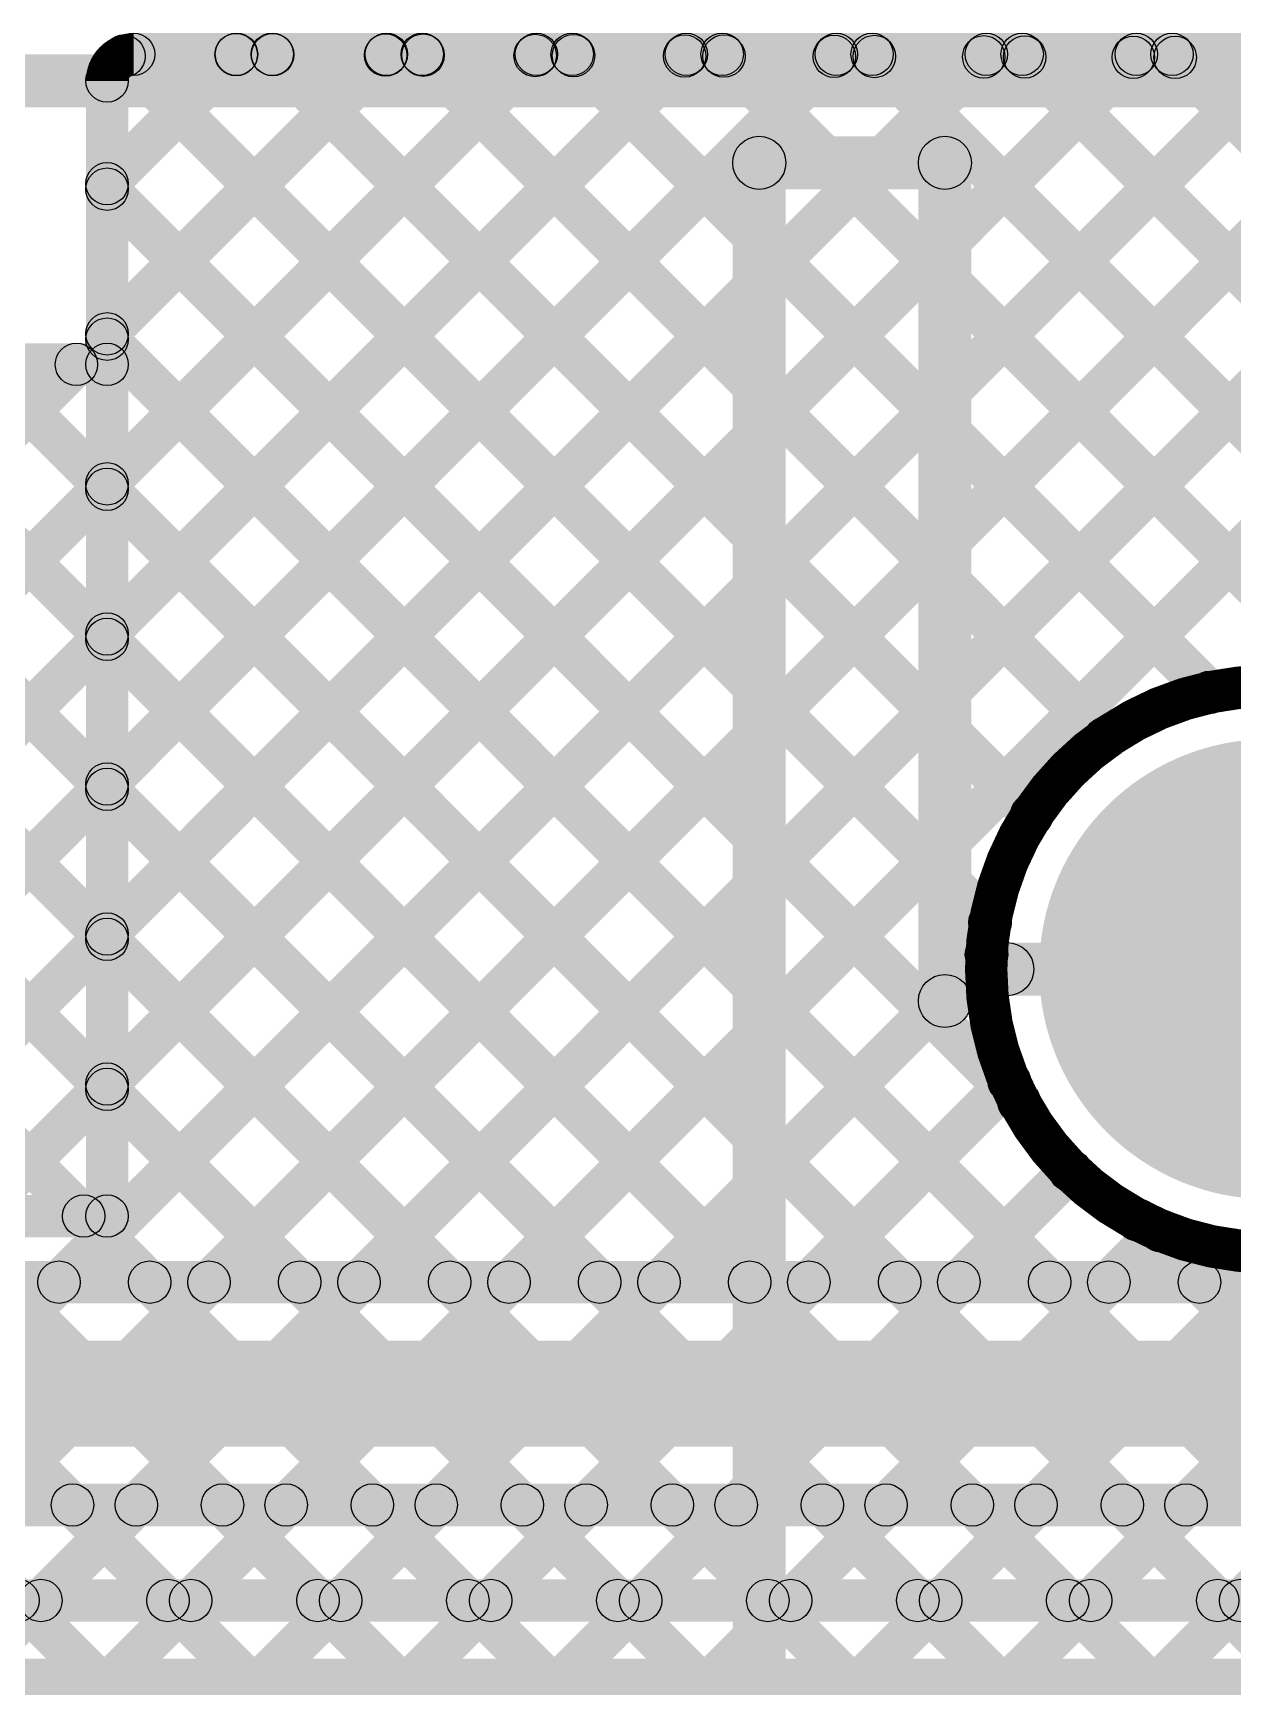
# Model space of a CAD drawing. Header units: millimetres. Extents: x 2.38 to 5.72, y -0.36 to 1.72.
# Drawn here: x 4.6115 to 4.8378, y 0.2097 to 0.5215 of the extents above; entities that cross this region are included whole.
import ezdxf

# ---------------------------------------------------------------- set-up
doc = ezdxf.new("R2010")
doc.units = ezdxf.units.MM
doc.header["$MEASUREMENT"] = 0
for name, color, linetype in [('BottomLayer', 5, 'Continuous'), ('BottomOverlay', 54, 'Continuous'), ('BottomSolder', 6, 'Continuous'), ('Mechanical1', 6, 'Continuous'), ('MultiLayer', 9, 'Continuous'), ('PadHoleLayer', 156, 'Continuous'), ('TopLayer', 1, 'Continuous'), ('TopSolder', 216, 'Continuous')]:
    doc.layers.add(name, color=color, linetype=linetype)

# ---------------------------------------------------------------- blocks, each defined once
blk = doc.blocks.new('S3B_XH_A_1_LF__SN__B_24')
at = {"layer": 'BottomLayer'}
h = blk.add_hatch(color=5, dxfattribs=at)
edge = h.paths.add_edge_path()
edge.add_arc((0.19685, 0), 0.03937, 0, 360)
at = {"layer": 'BottomOverlay'}
for points in [[(0.288, 0.302), (0.298, 0.302), (0.298, -0.152), (0.288, -0.152)], [(0.253, 0.006), (0.263, 0.006), (0.263, -0.152), (0.253, -0.152)], [(0.293, -0.147), (0.293, -0.157), (0.258, -0.157), (0.258, -0.147)]]:
    blk.add_hatch(color=54, dxfattribs=at).paths.add_polyline_path(points)
h = blk.add_hatch(color=54, dxfattribs=at)
edge = h.paths.add_edge_path()
edge.add_arc((0.258, 0.006), 0.005, 0, 360)
h = blk.add_hatch(color=54, dxfattribs=at)
edge = h.paths.add_edge_path()
edge.add_arc((0.258, -0.152), 0.005, 0, 360)
h = blk.add_hatch(color=54, dxfattribs=at)
edge = h.paths.add_edge_path()
edge.add_arc((0.258, -0.152), 0.005, 0, 360)
h = blk.add_hatch(color=54, dxfattribs=at)
edge = h.paths.add_edge_path()
edge.add_arc((0.293, -0.152), 0.005, 0, 360)
h = blk.add_hatch(color=54, dxfattribs=at)
edge = h.paths.add_edge_path()
edge.add_arc((0.293, -0.152), 0.005, 0, 360)
at = {"layer": 'BottomSolder'}
h = blk.add_hatch(color=6, dxfattribs=at)
edge = h.paths.add_edge_path()
edge.add_arc((0.19685, 0), 0.04337, 0, 360)
at = {"layer": 'MultiLayer'}
h = blk.add_hatch(color=9, dxfattribs=at)
edge = h.paths.add_edge_path()
edge.add_arc((0.19685, 0), 0.03937, 0, 360)
at = {"layer": 'PadHoleLayer'}
h = blk.add_hatch(color=156, dxfattribs=at)
edge = h.paths.add_edge_path()
edge.add_arc((0.19685, 0), 0.01772, 0, 360)
at = {"layer": 'TopLayer'}
h = blk.add_hatch(color=1, dxfattribs=at)
edge = h.paths.add_edge_path()
edge.add_arc((0.19685, 0), 0.03937, 0, 360)
at = {"layer": 'TopSolder'}
h = blk.add_hatch(color=216, dxfattribs=at)
edge = h.paths.add_edge_path()
edge.add_arc((0.19685, 0), 0.04337, 0, 360)
at = {"layer": 'BottomOverlay'}
for centre in [(0.258, 0.006), (0.258, -0.152), (0.258, -0.152), (0.293, -0.152), (0.293, -0.152)]:
    blk.add_circle(centre, 0.005, dxfattribs=at)

msp = doc.modelspace()

# ---------------------------------------------------------------- hatches: boundary and pattern name
at = {"layer": 'BottomLayer'}
h = msp.add_hatch(color=5, dxfattribs=at)
edge = h.paths.add_edge_path()
edge.add_arc((4.62863, 0.51712), 0.004, 0, 360)
h = msp.add_hatch(color=5, dxfattribs=at)
edge = h.paths.add_edge_path()
edge.add_arc((4.63044, 0.51746), 0.004, 0, 360)
h = msp.add_hatch(color=5, dxfattribs=at)
edge = h.paths.add_edge_path()
edge.add_arc((4.63044, 0.51746), 0.004, 0, 360)
for points in [[(4.63043, 0.51346), (4.63045, 0.52146), (5.12001, 0.51999), (5.11999, 0.51199)], [(4.57489, 0.23888), (4.56924, 0.24453), (4.84434, 0.51963), (4.84999, 0.51398)], [(4.57783, 0.21353), (4.57217, 0.21918), (4.87254, 0.51955), (4.87819, 0.51389)], [(4.58164, 0.18905), (4.57598, 0.19471), (4.90074, 0.51946), (4.90639, 0.51381)], [(4.58413, 0.16326), (4.57848, 0.16892), (4.92894, 0.51938), (4.93459, 0.51372)], [(4.62825, 0.49023), (4.6226, 0.49588), (4.64694, 0.52023), (4.6526, 0.51457)], [(4.62825, 0.46194), (4.6226, 0.4676), (4.67514, 0.52014), (4.6808, 0.51448)], [(4.62825, 0.43366), (4.6226, 0.43932), (4.70334, 0.52006), (4.709, 0.5144)], [(4.62825, 0.40537), (4.6226, 0.41103), (4.73154, 0.51997), (4.7372, 0.51432)], [(4.62825, 0.37709), (4.6226, 0.38275), (4.75974, 0.51989), (4.7654, 0.51423)], [(4.62825, 0.34881), (4.6226, 0.35446), (4.78794, 0.5198), (4.79359, 0.51415)], [(4.62825, 0.32052), (4.6226, 0.32618), (4.81614, 0.51972), (4.82179, 0.51406)], [(4.6258, 0.51429), (4.63146, 0.51995), (4.79477, 0.35664), (4.78911, 0.35098)], [(4.65382, 0.51455), (4.65948, 0.52021), (4.8027, 0.37699), (4.79704, 0.37133)], [(4.68219, 0.51446), (4.68785, 0.52012), (4.81658, 0.3914), (4.81092, 0.38574)], [(4.71056, 0.51438), (4.71622, 0.52004), (4.83624, 0.40002), (4.83058, 0.39436)], [(4.73893, 0.51429), (4.74459, 0.51995), (4.86712, 0.39742), (4.86146, 0.39177)], [(4.7673, 0.51421), (4.77296, 0.51987), (4.9098, 0.38303), (4.90414, 0.37737)], [(4.79567, 0.51412), (4.80133, 0.51978), (4.92669, 0.39442), (4.92103, 0.38876)], [(4.82404, 0.51404), (4.8297, 0.51969), (4.95152, 0.39788), (4.94586, 0.39222)], [(4.62943, 0.29846), (4.62143, 0.29846), (4.62143, 0.51244), (4.62943, 0.51244)], [(4.6226, 0.48921), (4.62825, 0.49486), (4.80021, 0.32291), (4.79455, 0.31726)], [(4.6226, 0.46092), (4.62825, 0.46658), (4.92983, 0.16501), (4.92417, 0.15935)], [(4.6226, 0.43264), (4.62825, 0.4383), (4.92983, 0.13672), (4.92417, 0.13107)], [(4.6226, 0.40436), (4.62825, 0.41001), (4.91582, 0.12245), (4.91016, 0.11679)], [(4.6226, 0.37607), (4.62825, 0.38173), (4.90015, 0.10983), (4.8945, 0.10417)], [(4.6226, 0.34779), (4.62825, 0.35344), (4.87187, 0.10983), (4.86621, 0.10417)], [(4.58023, 0.13107), (4.57457, 0.13673), (4.78845, 0.35061), (4.79411, 0.34495)], [(4.7952, 0.34), (4.7952, 0.35), (4.84457, 0.35), (4.84457, 0.34)], [(4.59103, 0.11359), (4.58538, 0.11925), (4.79276, 0.32664), (4.79842, 0.32098)], [(4.6226, 0.3195), (4.62825, 0.32516), (4.84359, 0.10983), (4.83793, 0.10417)], [(4.69475, 0.10417), (4.68909, 0.10983), (4.89862, 0.31936), (4.90428, 0.3137)], [(4.60989, 0.10417), (4.60424, 0.10983), (4.80425, 0.30985), (4.80991, 0.30419)], [(4.25857, 0.29446), (4.25857, 0.30246), (4.62543, 0.30246), (4.62543, 0.29446)], [(4.72303, 0.10417), (4.71737, 0.10983), (4.91298, 0.30543), (4.91863, 0.29977)], [(4.53334, 0.29563), (4.53899, 0.30128), (4.73045, 0.10983), (4.72479, 0.10417)], [(4.56162, 0.29563), (4.56728, 0.30128), (4.75873, 0.10983), (4.75308, 0.10417)], [(4.5899, 0.29563), (4.59556, 0.30128), (4.78702, 0.10983), (4.78136, 0.10417)], [(4.61819, 0.29563), (4.62385, 0.30128), (4.8153, 0.10983), (4.80965, 0.10417)], [(4.81683, 0.29497), (4.82249, 0.30063), (4.92983, 0.19329), (4.92417, 0.18763)], [(4.63818, 0.10417), (4.63252, 0.10983), (4.82125, 0.29855), (4.8269, 0.2929)], [(4.66646, 0.10417), (4.66081, 0.10983), (4.84557, 0.2946), (4.85123, 0.28894)]]:
    msp.add_hatch(color=5, dxfattribs=at).paths.add_polyline_path(points)
h = msp.add_hatch(color=5, dxfattribs=at)
edge = h.paths.add_edge_path()
edge.add_arc((4.64977, 0.5174), 0.004, 0, 360)
h = msp.add_hatch(color=5, dxfattribs=at)
edge = h.paths.add_edge_path()
edge.add_arc((4.65665, 0.51738), 0.004, 0, 360)
h = msp.add_hatch(color=5, dxfattribs=at)
edge = h.paths.add_edge_path()
edge.add_arc((4.67797, 0.51731), 0.004, 0, 360)
h = msp.add_hatch(color=5, dxfattribs=at)
edge = h.paths.add_edge_path()
edge.add_arc((4.68502, 0.51729), 0.004, 0, 360)
h = msp.add_hatch(color=5, dxfattribs=at)
edge = h.paths.add_edge_path()
edge.add_arc((4.70617, 0.51723), 0.004, 0, 360)
h = msp.add_hatch(color=5, dxfattribs=at)
edge = h.paths.add_edge_path()
edge.add_arc((4.71339, 0.51721), 0.004, 0, 360)
h = msp.add_hatch(color=5, dxfattribs=at)
edge = h.paths.add_edge_path()
edge.add_arc((4.73437, 0.51714), 0.004, 0, 360)
h = msp.add_hatch(color=5, dxfattribs=at)
edge = h.paths.add_edge_path()
edge.add_arc((4.74176, 0.51712), 0.004, 0, 360)
h = msp.add_hatch(color=5, dxfattribs=at)
edge = h.paths.add_edge_path()
edge.add_arc((4.76257, 0.51706), 0.004, 0, 360)
h = msp.add_hatch(color=5, dxfattribs=at)
edge = h.paths.add_edge_path()
edge.add_arc((4.77013, 0.51704), 0.004, 0, 360)
h = msp.add_hatch(color=5, dxfattribs=at)
edge = h.paths.add_edge_path()
edge.add_arc((4.79077, 0.51697), 0.004, 0, 360)
h = msp.add_hatch(color=5, dxfattribs=at)
edge = h.paths.add_edge_path()
edge.add_arc((4.7985, 0.51695), 0.004, 0, 360)
h = msp.add_hatch(color=5, dxfattribs=at)
edge = h.paths.add_edge_path()
edge.add_arc((4.81897, 0.51689), 0.004, 0, 360)
h = msp.add_hatch(color=5, dxfattribs=at)
edge = h.paths.add_edge_path()
edge.add_arc((4.82687, 0.51687), 0.004, 0, 360)
h = msp.add_hatch(color=5, dxfattribs=at)
edge = h.paths.add_edge_path()
edge.add_arc((4.62543, 0.51244), 0.004, 0, 360)
h = msp.add_hatch(color=5, dxfattribs=at)
edge = h.paths.add_edge_path()
edge.add_arc((4.62543, 0.51244), 0.004, 0, 360)
h = msp.add_hatch(color=5, dxfattribs=at)
edge = h.paths.add_edge_path()
edge.add_arc((4.62543, 0.49306), 0.004, 0, 360)
h = msp.add_hatch(color=5, dxfattribs=at)
edge = h.paths.add_edge_path()
edge.add_arc((4.62543, 0.49204), 0.004, 0, 360)
h = msp.add_hatch(color=5, dxfattribs=at)
edge = h.paths.add_edge_path()
edge.add_arc((4.62543, 0.46477), 0.004, 0, 360)
h = msp.add_hatch(color=5, dxfattribs=at)
edge = h.paths.add_edge_path()
edge.add_arc((4.62543, 0.46375), 0.004, 0, 360)
h = msp.add_hatch(color=5, dxfattribs=at)
edge = h.paths.add_edge_path()
edge.add_arc((4.62543, 0.43649), 0.004, 0, 360)
h = msp.add_hatch(color=5, dxfattribs=at)
edge = h.paths.add_edge_path()
edge.add_arc((4.62543, 0.43547), 0.004, 0, 360)
h = msp.add_hatch(color=5, dxfattribs=at)
edge = h.paths.add_edge_path()
edge.add_arc((4.62543, 0.4082), 0.004, 0, 360)
h = msp.add_hatch(color=5, dxfattribs=at)
edge = h.paths.add_edge_path()
edge.add_arc((4.62543, 0.40718), 0.004, 0, 360)
h = msp.add_hatch(color=5, dxfattribs=at)
edge = h.paths.add_edge_path()
edge.add_arc((4.83341, 0.39719), 0.004, 0, 360)
h = msp.add_hatch(color=5, dxfattribs=at)
edge = h.paths.add_edge_path()
edge.add_arc((4.81375, 0.38857), 0.004, 0, 360)
h = msp.add_hatch(color=5, dxfattribs=at)
edge = h.paths.add_edge_path()
edge.add_arc((4.62543, 0.37992), 0.004, 0, 360)
h = msp.add_hatch(color=5, dxfattribs=at)
edge = h.paths.add_edge_path()
edge.add_arc((4.62543, 0.3789), 0.004, 0, 360)
h = msp.add_hatch(color=5, dxfattribs=at)
edge = h.paths.add_edge_path()
edge.add_arc((4.79987, 0.37416), 0.004, 0, 360)
h = msp.add_hatch(color=5, dxfattribs=at)
edge = h.paths.add_edge_path()
edge.add_arc((4.62543, 0.35163), 0.004, 0, 360)
h = msp.add_hatch(color=5, dxfattribs=at)
edge = h.paths.add_edge_path()
edge.add_arc((4.79194, 0.35381), 0.004, 0, 360)
h = msp.add_hatch(color=5, dxfattribs=at)
edge = h.paths.add_edge_path()
edge.add_arc((4.62543, 0.35062), 0.004, 0, 360)
h = msp.add_hatch(color=5, dxfattribs=at)
edge = h.paths.add_edge_path()
edge.add_arc((4.79128, 0.34778), 0.004, 0, 360)
h = msp.add_hatch(color=5, dxfattribs=at)
edge = h.paths.add_edge_path()
edge.add_arc((4.7952, 0.345), 0.005, 0, 360)
h = msp.add_hatch(color=5, dxfattribs=at)
edge = h.paths.add_edge_path()
edge.add_arc((4.62543, 0.32335), 0.004, 0, 360)
h = msp.add_hatch(color=5, dxfattribs=at)
edge = h.paths.add_edge_path()
edge.add_arc((4.79559, 0.32381), 0.004, 0, 360)
h = msp.add_hatch(color=5, dxfattribs=at)
edge = h.paths.add_edge_path()
edge.add_arc((4.62543, 0.32233), 0.004, 0, 360)
h = msp.add_hatch(color=5, dxfattribs=at)
edge = h.paths.add_edge_path()
edge.add_arc((4.79738, 0.32008), 0.004, 0, 360)
h = msp.add_hatch(color=5, dxfattribs=at)
edge = h.paths.add_edge_path()
edge.add_arc((4.80708, 0.30702), 0.004, 0, 360)
h = msp.add_hatch(color=5, dxfattribs=at)
edge = h.paths.add_edge_path()
edge.add_arc((4.62102, 0.29846), 0.004, 0, 360)
h = msp.add_hatch(color=5, dxfattribs=at)
edge = h.paths.add_edge_path()
edge.add_arc((4.62543, 0.29846), 0.004, 0, 360)
h = msp.add_hatch(color=5, dxfattribs=at)
edge = h.paths.add_edge_path()
edge.add_arc((4.62543, 0.29846), 0.004, 0, 360)
h = msp.add_hatch(color=5, dxfattribs=at)
edge = h.paths.add_edge_path()
edge.add_arc((4.81966, 0.2978), 0.004, 0, 360)
h = msp.add_hatch(color=5, dxfattribs=at)
edge = h.paths.add_edge_path()
edge.add_arc((4.82407, 0.29572), 0.004, 0, 360)
at = {"layer": 'Mechanical1'}
msp.add_hatch(color=6, dxfattribs=at).paths.add_polyline_path([(3.093, 0.50744), (3.093, 0.51744), (5.14056, 0.51744), (5.14056, 0.50744)])
at = {"layer": 'TopLayer'}
h = msp.add_hatch(color=1, dxfattribs=at)
edge = h.paths.add_edge_path()
edge.add_arc((4.62863, 0.51712), 0.004, 0, 360)
h = msp.add_hatch(color=1, dxfattribs=at)
edge = h.paths.add_edge_path()
edge.add_arc((4.63044, 0.51746), 0.004, 0, 360)
h = msp.add_hatch(color=1, dxfattribs=at)
edge = h.paths.add_edge_path()
edge.add_arc((4.63044, 0.51746), 0.004, 0, 360)
for points in [[(4.63044, 0.51346), (4.63044, 0.52146), (5.118, 0.52146), (5.118, 0.51346)], [(4.47777, 0.28317), (4.47211, 0.28883), (4.70357, 0.52028), (4.70922, 0.51463)], [(4.50605, 0.28317), (4.50039, 0.28883), (4.73185, 0.52028), (4.73751, 0.51463)], [(4.53434, 0.28317), (4.52868, 0.28883), (4.76013, 0.52028), (4.76579, 0.51463)], [(4.56262, 0.28317), (4.55696, 0.28883), (4.78842, 0.52028), (4.79408, 0.51463)], [(4.5909, 0.28317), (4.58525, 0.28883), (4.8167, 0.52028), (4.82236, 0.51463)], [(4.61919, 0.28317), (4.61353, 0.28883), (4.84499, 0.52028), (4.85064, 0.51463)], [(4.62825, 0.49023), (4.6226, 0.49588), (4.647, 0.52028), (4.65265, 0.51463)], [(4.62825, 0.46194), (4.6226, 0.4676), (4.67528, 0.52028), (4.68094, 0.51463)], [(4.6258, 0.51429), (4.63146, 0.51995), (4.79477, 0.35664), (4.78911, 0.35098)], [(4.64747, 0.28317), (4.64182, 0.28883), (4.87327, 0.52028), (4.87893, 0.51463)], [(4.65375, 0.51463), (4.6594, 0.52028), (4.8027, 0.37699), (4.79704, 0.37133)], [(4.67576, 0.28317), (4.6701, 0.28883), (4.90156, 0.52028), (4.90721, 0.51463)], [(4.68203, 0.51463), (4.68769, 0.52028), (4.81658, 0.3914), (4.81092, 0.38574)], [(4.70404, 0.28317), (4.69838, 0.28883), (4.92984, 0.52028), (4.9355, 0.51463)], [(4.71031, 0.51463), (4.71597, 0.52028), (4.83624, 0.40002), (4.83058, 0.39436)], [(4.7386, 0.51463), (4.74426, 0.52028), (4.86712, 0.39742), (4.86146, 0.39177)], [(4.76688, 0.51463), (4.77254, 0.52028), (4.9098, 0.38303), (4.90414, 0.37737)], [(4.79517, 0.51463), (4.80082, 0.52028), (4.92669, 0.39442), (4.92103, 0.38876)], [(4.82345, 0.51463), (4.82911, 0.52028), (4.95152, 0.39788), (4.94586, 0.39222)], [(4.62943, 0.459), (4.62143, 0.459), (4.62143, 0.51244), (4.62943, 0.51244)], [(4.6226, 0.48921), (4.62825, 0.49486), (4.80021, 0.32291), (4.79455, 0.31726)], [(4.6226, 0.46092), (4.62825, 0.46658), (4.80601, 0.28883), (4.80035, 0.28317)], [(3.60657, 0.455), (3.60657, 0.463), (4.62543, 0.463), (4.62543, 0.455)], [(4.44948, 0.28317), (4.44383, 0.28883), (4.61683, 0.46183), (4.62248, 0.45617)], [(4.45765, 0.45617), (4.4633, 0.46183), (4.6363, 0.28883), (4.63065, 0.28317)], [(4.48593, 0.45617), (4.49159, 0.46183), (4.66459, 0.28883), (4.65893, 0.28317)], [(4.51421, 0.45617), (4.51987, 0.46183), (4.69287, 0.28883), (4.68721, 0.28317)], [(4.5425, 0.45617), (4.54816, 0.46183), (4.72115, 0.28883), (4.7155, 0.28317)], [(4.57078, 0.45617), (4.57644, 0.46183), (4.74944, 0.28883), (4.74378, 0.28317)], [(4.59907, 0.45617), (4.60472, 0.46183), (4.77772, 0.28883), (4.77207, 0.28317)], [(4.73233, 0.28317), (4.72667, 0.28883), (4.78845, 0.35061), (4.79411, 0.34495)], [(4.7952, 0.34), (4.7952, 0.35), (4.84457, 0.35), (4.84457, 0.34)], [(4.76061, 0.28317), (4.75495, 0.28883), (4.79276, 0.32664), (4.79842, 0.32098)], [(4.78889, 0.28317), (4.78324, 0.28883), (4.80425, 0.30985), (4.80991, 0.30419)], [(4.81683, 0.29497), (4.82249, 0.30063), (4.83429, 0.28883), (4.82863, 0.28317)], [(4.81718, 0.28317), (4.81152, 0.28883), (4.82125, 0.29855), (4.8269, 0.2929)], [(4.457, 0.282), (4.457, 0.29), (4.972, 0.29), (4.972, 0.282)], [(4.457, 0.255), (4.457, 0.275), (4.998, 0.275), (4.998, 0.255)], [(4.4657, 0.24), (4.4657, 0.248), (4.972, 0.248), (4.972, 0.24)], [(4.61576, 0.22317), (4.6101, 0.22883), (4.6281, 0.24683), (4.63376, 0.24117)], [(4.61608, 0.24117), (4.62173, 0.24683), (4.63973, 0.22883), (4.63408, 0.22317)], [(4.64404, 0.22317), (4.63838, 0.22883), (4.65638, 0.24683), (4.66204, 0.24117)], [(4.64436, 0.24117), (4.65002, 0.24683), (4.66802, 0.22883), (4.66236, 0.22317)], [(4.67233, 0.22317), (4.66667, 0.22883), (4.68467, 0.24683), (4.69033, 0.24117)], [(4.67265, 0.24117), (4.6783, 0.24683), (4.6963, 0.22883), (4.69065, 0.22317)], [(4.70061, 0.22317), (4.69495, 0.22883), (4.71295, 0.24683), (4.71861, 0.24117)], [(4.70093, 0.24117), (4.70659, 0.24683), (4.72459, 0.22883), (4.71893, 0.22317)], [(4.72889, 0.22317), (4.72324, 0.22883), (4.74124, 0.24683), (4.74689, 0.24117)], [(4.72921, 0.24117), (4.73487, 0.24683), (4.75287, 0.22883), (4.74721, 0.22317)], [(4.75718, 0.22317), (4.75152, 0.22883), (4.76952, 0.24683), (4.77518, 0.24117)], [(4.7575, 0.24117), (4.76315, 0.24683), (4.78115, 0.22883), (4.7755, 0.22317)], [(4.78546, 0.22317), (4.77981, 0.22883), (4.79781, 0.24683), (4.80346, 0.24117)], [(4.78578, 0.24117), (4.79144, 0.24683), (4.80944, 0.22883), (4.80378, 0.22317)], [(4.81375, 0.22317), (4.80809, 0.22883), (4.82609, 0.24683), (4.83175, 0.24117)], [(4.81407, 0.24117), (4.81972, 0.24683), (4.83772, 0.22883), (4.83207, 0.22317)], [(4.84203, 0.22317), (4.83637, 0.22883), (4.85437, 0.24683), (4.86003, 0.24117)], [(4.567, 0.222), (4.567, 0.23), (4.972, 0.23), (4.972, 0.222)], [(4.567, 0.195), (4.567, 0.215), (4.998, 0.215), (4.998, 0.195)]]:
    msp.add_hatch(color=1, dxfattribs=at).paths.add_polyline_path(points)
h = msp.add_hatch(color=1, dxfattribs=at)
edge = h.paths.add_edge_path()
edge.add_arc((4.64983, 0.51746), 0.004, 0, 360)
h = msp.add_hatch(color=1, dxfattribs=at)
edge = h.paths.add_edge_path()
edge.add_arc((4.65657, 0.51746), 0.004, 0, 360)
h = msp.add_hatch(color=1, dxfattribs=at)
edge = h.paths.add_edge_path()
edge.add_arc((4.67811, 0.51746), 0.004, 0, 360)
h = msp.add_hatch(color=1, dxfattribs=at)
edge = h.paths.add_edge_path()
edge.add_arc((4.68486, 0.51746), 0.004, 0, 360)
h = msp.add_hatch(color=1, dxfattribs=at)
edge = h.paths.add_edge_path()
edge.add_arc((4.70639, 0.51746), 0.004, 0, 360)
h = msp.add_hatch(color=1, dxfattribs=at)
edge = h.paths.add_edge_path()
edge.add_arc((4.71314, 0.51746), 0.004, 0, 360)
h = msp.add_hatch(color=1, dxfattribs=at)
edge = h.paths.add_edge_path()
edge.add_arc((4.73468, 0.51746), 0.004, 0, 360)
h = msp.add_hatch(color=1, dxfattribs=at)
edge = h.paths.add_edge_path()
edge.add_arc((4.74143, 0.51746), 0.004, 0, 360)
h = msp.add_hatch(color=1, dxfattribs=at)
edge = h.paths.add_edge_path()
edge.add_arc((4.76296, 0.51746), 0.004, 0, 360)
h = msp.add_hatch(color=1, dxfattribs=at)
edge = h.paths.add_edge_path()
edge.add_arc((4.76971, 0.51746), 0.004, 0, 360)
h = msp.add_hatch(color=1, dxfattribs=at)
edge = h.paths.add_edge_path()
edge.add_arc((4.79125, 0.51746), 0.004, 0, 360)
h = msp.add_hatch(color=1, dxfattribs=at)
edge = h.paths.add_edge_path()
edge.add_arc((4.798, 0.51746), 0.004, 0, 360)
h = msp.add_hatch(color=1, dxfattribs=at)
edge = h.paths.add_edge_path()
edge.add_arc((4.81953, 0.51746), 0.004, 0, 360)
h = msp.add_hatch(color=1, dxfattribs=at)
edge = h.paths.add_edge_path()
edge.add_arc((4.82628, 0.51746), 0.004, 0, 360)
h = msp.add_hatch(color=1, dxfattribs=at)
edge = h.paths.add_edge_path()
edge.add_arc((4.62543, 0.51244), 0.004, 0, 360)
h = msp.add_hatch(color=1, dxfattribs=at)
edge = h.paths.add_edge_path()
edge.add_arc((4.62543, 0.51244), 0.004, 0, 360)
h = msp.add_hatch(color=1, dxfattribs=at)
edge = h.paths.add_edge_path()
edge.add_arc((4.62543, 0.49306), 0.004, 0, 360)
h = msp.add_hatch(color=1, dxfattribs=at)
edge = h.paths.add_edge_path()
edge.add_arc((4.62543, 0.49204), 0.004, 0, 360)
h = msp.add_hatch(color=1, dxfattribs=at)
edge = h.paths.add_edge_path()
edge.add_arc((4.62543, 0.46477), 0.004, 0, 360)
h = msp.add_hatch(color=1, dxfattribs=at)
edge = h.paths.add_edge_path()
edge.add_arc((4.62543, 0.46375), 0.004, 0, 360)
h = msp.add_hatch(color=1, dxfattribs=at)
edge = h.paths.add_edge_path()
edge.add_arc((4.61965, 0.459), 0.004, 0, 360)
h = msp.add_hatch(color=1, dxfattribs=at)
edge = h.paths.add_edge_path()
edge.add_arc((4.62543, 0.459), 0.004, 0, 360)
h = msp.add_hatch(color=1, dxfattribs=at)
edge = h.paths.add_edge_path()
edge.add_arc((4.62543, 0.459), 0.004, 0, 360)
h = msp.add_hatch(color=1, dxfattribs=at)
edge = h.paths.add_edge_path()
edge.add_arc((4.83341, 0.39719), 0.004, 0, 360)
h = msp.add_hatch(color=1, dxfattribs=at)
edge = h.paths.add_edge_path()
edge.add_arc((4.81375, 0.38857), 0.004, 0, 360)
h = msp.add_hatch(color=1, dxfattribs=at)
edge = h.paths.add_edge_path()
edge.add_arc((4.79987, 0.37416), 0.004, 0, 360)
h = msp.add_hatch(color=1, dxfattribs=at)
edge = h.paths.add_edge_path()
edge.add_arc((4.79194, 0.35381), 0.004, 0, 360)
h = msp.add_hatch(color=1, dxfattribs=at)
edge = h.paths.add_edge_path()
edge.add_arc((4.79128, 0.34778), 0.004, 0, 360)
h = msp.add_hatch(color=1, dxfattribs=at)
edge = h.paths.add_edge_path()
edge.add_arc((4.7952, 0.345), 0.005, 0, 360)
h = msp.add_hatch(color=1, dxfattribs=at)
edge = h.paths.add_edge_path()
edge.add_arc((4.79559, 0.32381), 0.004, 0, 360)
h = msp.add_hatch(color=1, dxfattribs=at)
edge = h.paths.add_edge_path()
edge.add_arc((4.79738, 0.32008), 0.004, 0, 360)
h = msp.add_hatch(color=1, dxfattribs=at)
edge = h.paths.add_edge_path()
edge.add_arc((4.80708, 0.30702), 0.004, 0, 360)
h = msp.add_hatch(color=1, dxfattribs=at)
edge = h.paths.add_edge_path()
edge.add_arc((4.81966, 0.2978), 0.004, 0, 360)
h = msp.add_hatch(color=1, dxfattribs=at)
edge = h.paths.add_edge_path()
edge.add_arc((4.82407, 0.29572), 0.004, 0, 360)
h = msp.add_hatch(color=1, dxfattribs=at)
edge = h.paths.add_edge_path()
edge.add_arc((4.61636, 0.286), 0.004, 0, 360)
h = msp.add_hatch(color=1, dxfattribs=at)
edge = h.paths.add_edge_path()
edge.add_arc((4.63347, 0.286), 0.004, 0, 360)
h = msp.add_hatch(color=1, dxfattribs=at)
edge = h.paths.add_edge_path()
edge.add_arc((4.64464, 0.286), 0.004, 0, 360)
h = msp.add_hatch(color=1, dxfattribs=at)
edge = h.paths.add_edge_path()
edge.add_arc((4.66176, 0.286), 0.004, 0, 360)
h = msp.add_hatch(color=1, dxfattribs=at)
edge = h.paths.add_edge_path()
edge.add_arc((4.67293, 0.286), 0.004, 0, 360)
h = msp.add_hatch(color=1, dxfattribs=at)
edge = h.paths.add_edge_path()
edge.add_arc((4.69004, 0.286), 0.004, 0, 360)
h = msp.add_hatch(color=1, dxfattribs=at)
edge = h.paths.add_edge_path()
edge.add_arc((4.70121, 0.286), 0.004, 0, 360)
h = msp.add_hatch(color=1, dxfattribs=at)
edge = h.paths.add_edge_path()
edge.add_arc((4.71833, 0.286), 0.004, 0, 360)
h = msp.add_hatch(color=1, dxfattribs=at)
edge = h.paths.add_edge_path()
edge.add_arc((4.7295, 0.286), 0.004, 0, 360)
h = msp.add_hatch(color=1, dxfattribs=at)
edge = h.paths.add_edge_path()
edge.add_arc((4.74661, 0.286), 0.004, 0, 360)
h = msp.add_hatch(color=1, dxfattribs=at)
edge = h.paths.add_edge_path()
edge.add_arc((4.75778, 0.286), 0.004, 0, 360)
h = msp.add_hatch(color=1, dxfattribs=at)
edge = h.paths.add_edge_path()
edge.add_arc((4.7749, 0.286), 0.004, 0, 360)
h = msp.add_hatch(color=1, dxfattribs=at)
edge = h.paths.add_edge_path()
edge.add_arc((4.78607, 0.286), 0.004, 0, 360)
h = msp.add_hatch(color=1, dxfattribs=at)
edge = h.paths.add_edge_path()
edge.add_arc((4.80318, 0.286), 0.004, 0, 360)
h = msp.add_hatch(color=1, dxfattribs=at)
edge = h.paths.add_edge_path()
edge.add_arc((4.81435, 0.286), 0.004, 0, 360)
h = msp.add_hatch(color=1, dxfattribs=at)
edge = h.paths.add_edge_path()
edge.add_arc((4.83146, 0.286), 0.004, 0, 360)
h = msp.add_hatch(color=1, dxfattribs=at)
edge = h.paths.add_edge_path()
edge.add_arc((4.6189, 0.244), 0.004, 0, 360)
h = msp.add_hatch(color=1, dxfattribs=at)
edge = h.paths.add_edge_path()
edge.add_arc((4.63093, 0.244), 0.004, 0, 360)
h = msp.add_hatch(color=1, dxfattribs=at)
edge = h.paths.add_edge_path()
edge.add_arc((4.64719, 0.244), 0.004, 0, 360)
h = msp.add_hatch(color=1, dxfattribs=at)
edge = h.paths.add_edge_path()
edge.add_arc((4.65921, 0.244), 0.004, 0, 360)
h = msp.add_hatch(color=1, dxfattribs=at)
edge = h.paths.add_edge_path()
edge.add_arc((4.67547, 0.244), 0.004, 0, 360)
h = msp.add_hatch(color=1, dxfattribs=at)
edge = h.paths.add_edge_path()
edge.add_arc((4.6875, 0.244), 0.004, 0, 360)
h = msp.add_hatch(color=1, dxfattribs=at)
edge = h.paths.add_edge_path()
edge.add_arc((4.70376, 0.244), 0.004, 0, 360)
h = msp.add_hatch(color=1, dxfattribs=at)
edge = h.paths.add_edge_path()
edge.add_arc((4.71578, 0.244), 0.004, 0, 360)
h = msp.add_hatch(color=1, dxfattribs=at)
edge = h.paths.add_edge_path()
edge.add_arc((4.73204, 0.244), 0.004, 0, 360)
h = msp.add_hatch(color=1, dxfattribs=at)
edge = h.paths.add_edge_path()
edge.add_arc((4.74407, 0.244), 0.004, 0, 360)
h = msp.add_hatch(color=1, dxfattribs=at)
edge = h.paths.add_edge_path()
edge.add_arc((4.76033, 0.244), 0.004, 0, 360)
h = msp.add_hatch(color=1, dxfattribs=at)
edge = h.paths.add_edge_path()
edge.add_arc((4.77235, 0.244), 0.004, 0, 360)
h = msp.add_hatch(color=1, dxfattribs=at)
edge = h.paths.add_edge_path()
edge.add_arc((4.78861, 0.244), 0.004, 0, 360)
h = msp.add_hatch(color=1, dxfattribs=at)
edge = h.paths.add_edge_path()
edge.add_arc((4.80063, 0.244), 0.004, 0, 360)
h = msp.add_hatch(color=1, dxfattribs=at)
edge = h.paths.add_edge_path()
edge.add_arc((4.8169, 0.244), 0.004, 0, 360)
h = msp.add_hatch(color=1, dxfattribs=at)
edge = h.paths.add_edge_path()
edge.add_arc((4.82892, 0.244), 0.004, 0, 360)
h = msp.add_hatch(color=1, dxfattribs=at)
edge = h.paths.add_edge_path()
edge.add_arc((4.60862, 0.226), 0.004, 0, 360)
h = msp.add_hatch(color=1, dxfattribs=at)
edge = h.paths.add_edge_path()
edge.add_arc((4.61293, 0.226), 0.004, 0, 360)
h = msp.add_hatch(color=1, dxfattribs=at)
edge = h.paths.add_edge_path()
edge.add_arc((4.6369, 0.226), 0.004, 0, 360)
h = msp.add_hatch(color=1, dxfattribs=at)
edge = h.paths.add_edge_path()
edge.add_arc((4.64121, 0.226), 0.004, 0, 360)
h = msp.add_hatch(color=1, dxfattribs=at)
edge = h.paths.add_edge_path()
edge.add_arc((4.66519, 0.226), 0.004, 0, 360)
h = msp.add_hatch(color=1, dxfattribs=at)
edge = h.paths.add_edge_path()
edge.add_arc((4.6695, 0.226), 0.004, 0, 360)
h = msp.add_hatch(color=1, dxfattribs=at)
edge = h.paths.add_edge_path()
edge.add_arc((4.69347, 0.226), 0.004, 0, 360)
h = msp.add_hatch(color=1, dxfattribs=at)
edge = h.paths.add_edge_path()
edge.add_arc((4.69778, 0.226), 0.004, 0, 360)
h = msp.add_hatch(color=1, dxfattribs=at)
edge = h.paths.add_edge_path()
edge.add_arc((4.72176, 0.226), 0.004, 0, 360)
h = msp.add_hatch(color=1, dxfattribs=at)
edge = h.paths.add_edge_path()
edge.add_arc((4.72607, 0.226), 0.004, 0, 360)
h = msp.add_hatch(color=1, dxfattribs=at)
edge = h.paths.add_edge_path()
edge.add_arc((4.75004, 0.226), 0.004, 0, 360)
h = msp.add_hatch(color=1, dxfattribs=at)
edge = h.paths.add_edge_path()
edge.add_arc((4.75435, 0.226), 0.004, 0, 360)
h = msp.add_hatch(color=1, dxfattribs=at)
edge = h.paths.add_edge_path()
edge.add_arc((4.77833, 0.226), 0.004, 0, 360)
h = msp.add_hatch(color=1, dxfattribs=at)
edge = h.paths.add_edge_path()
edge.add_arc((4.78263, 0.226), 0.004, 0, 360)
h = msp.add_hatch(color=1, dxfattribs=at)
edge = h.paths.add_edge_path()
edge.add_arc((4.80661, 0.226), 0.004, 0, 360)
h = msp.add_hatch(color=1, dxfattribs=at)
edge = h.paths.add_edge_path()
edge.add_arc((4.81092, 0.226), 0.004, 0, 360)
h = msp.add_hatch(color=1, dxfattribs=at)
edge = h.paths.add_edge_path()
edge.add_arc((4.8349, 0.226), 0.004, 0, 360)
h = msp.add_hatch(color=1, dxfattribs=at)
edge = h.paths.add_edge_path()
edge.add_arc((4.8392, 0.226), 0.004, 0, 360)

# ---------------------------------------------------------------- linework, layer by layer
at = {"layer": 'BottomLayer', "const_width": 0.008}
for points in [[(4.62543, 0.51244, -0.414214), (4.63044, 0.51746)], [(4.89537, 0.32862, -6.358332), (4.89537, 0.36138)]]:
    msp.add_lwpolyline(points, format="xyb", dxfattribs=at)
at = {"layer": 'BottomLayer'}
for centre, radius in [((4.62863, 0.51712), 0.004), ((4.63044, 0.51746), 0.004), ((4.63044, 0.51746), 0.004), ((4.64977, 0.5174), 0.004), ((4.65665, 0.51738), 0.004), ((4.67797, 0.51731), 0.004), ((4.68502, 0.51729), 0.004), ((4.70617, 0.51723), 0.004), ((4.71339, 0.51721), 0.004), ((4.73437, 0.51714), 0.004), ((4.74176, 0.51712), 0.004), ((4.76257, 0.51706), 0.004), ((4.77013, 0.51704), 0.004), ((4.79077, 0.51697), 0.004), ((4.7985, 0.51695), 0.004), ((4.81897, 0.51689), 0.004), ((4.82687, 0.51687), 0.004), ((4.62543, 0.51244), 0.004), ((4.62543, 0.51244), 0.004), ((4.62543, 0.49306), 0.004), ((4.62543, 0.49204), 0.004), ((4.62543, 0.46477), 0.004), ((4.62543, 0.46375), 0.004), ((4.62543, 0.43649), 0.004), ((4.62543, 0.43547), 0.004), ((4.62543, 0.4082), 0.004), ((4.62543, 0.40718), 0.004), ((4.83341, 0.39719), 0.004), ((4.81375, 0.38857), 0.004), ((4.62543, 0.37992), 0.004), ((4.62543, 0.3789), 0.004), ((4.79987, 0.37416), 0.004), ((4.62543, 0.35163), 0.004), ((4.79194, 0.35381), 0.004), ((4.62543, 0.35062), 0.004), ((4.79128, 0.34778), 0.004), ((4.7952, 0.345), 0.005), ((4.62543, 0.32335), 0.004), ((4.79559, 0.32381), 0.004), ((4.62543, 0.32233), 0.004), ((4.79738, 0.32008), 0.004), ((4.80708, 0.30702), 0.004), ((4.62102, 0.29846), 0.004), ((4.62543, 0.29846), 0.004), ((4.62543, 0.29846), 0.004), ((4.81966, 0.2978), 0.004), ((4.82407, 0.29572), 0.004)]:
    msp.add_circle(centre, radius, dxfattribs=at)
at = {"layer": 'TopLayer', "const_width": 0.008}
for points in [[(4.62543, 0.51244, -0.414213), (4.63044, 0.51746)], [(4.89537, 0.32862, -6.358332), (4.89537, 0.36138)]]:
    msp.add_lwpolyline(points, format="xyb", dxfattribs=at)
at = {"layer": 'TopLayer'}
for centre, radius in [((4.62863, 0.51712), 0.004), ((4.63044, 0.51746), 0.004), ((4.63044, 0.51746), 0.004), ((4.64983, 0.51746), 0.004), ((4.65657, 0.51746), 0.004), ((4.67811, 0.51746), 0.004), ((4.68486, 0.51746), 0.004), ((4.70639, 0.51746), 0.004), ((4.71314, 0.51746), 0.004), ((4.73468, 0.51746), 0.004), ((4.74143, 0.51746), 0.004), ((4.76296, 0.51746), 0.004), ((4.76971, 0.51746), 0.004), ((4.79125, 0.51746), 0.004), ((4.798, 0.51746), 0.004), ((4.81953, 0.51746), 0.004), ((4.82628, 0.51746), 0.004), ((4.62543, 0.51244), 0.004), ((4.62543, 0.51244), 0.004), ((4.62543, 0.49306), 0.004), ((4.62543, 0.49204), 0.004), ((4.62543, 0.46477), 0.004), ((4.62543, 0.46375), 0.004), ((4.61965, 0.459), 0.004), ((4.62543, 0.459), 0.004), ((4.62543, 0.459), 0.004), ((4.83341, 0.39719), 0.004), ((4.81375, 0.38857), 0.004), ((4.79987, 0.37416), 0.004), ((4.79194, 0.35381), 0.004), ((4.79128, 0.34778), 0.004), ((4.7952, 0.345), 0.005), ((4.79559, 0.32381), 0.004), ((4.79738, 0.32008), 0.004), ((4.80708, 0.30702), 0.004), ((4.81966, 0.2978), 0.004), ((4.82407, 0.29572), 0.004), ((4.61636, 0.286), 0.004), ((4.63347, 0.286), 0.004), ((4.64464, 0.286), 0.004), ((4.66176, 0.286), 0.004), ((4.67293, 0.286), 0.004), ((4.69004, 0.286), 0.004), ((4.70121, 0.286), 0.004), ((4.71833, 0.286), 0.004), ((4.7295, 0.286), 0.004), ((4.74661, 0.286), 0.004), ((4.75778, 0.286), 0.004), ((4.7749, 0.286), 0.004), ((4.78607, 0.286), 0.004), ((4.80318, 0.286), 0.004), ((4.81435, 0.286), 0.004), ((4.83146, 0.286), 0.004), ((4.6189, 0.244), 0.004), ((4.63093, 0.244), 0.004), ((4.64719, 0.244), 0.004), ((4.65921, 0.244), 0.004), ((4.67547, 0.244), 0.004), ((4.6875, 0.244), 0.004), ((4.70376, 0.244), 0.004), ((4.71578, 0.244), 0.004), ((4.73204, 0.244), 0.004), ((4.74407, 0.244), 0.004), ((4.76033, 0.244), 0.004), ((4.77235, 0.244), 0.004), ((4.78861, 0.244), 0.004), ((4.80063, 0.244), 0.004), ((4.8169, 0.244), 0.004), ((4.82892, 0.244), 0.004), ((4.60862, 0.226), 0.004), ((4.61293, 0.226), 0.004), ((4.6369, 0.226), 0.004), ((4.64121, 0.226), 0.004), ((4.66519, 0.226), 0.004), ((4.6695, 0.226), 0.004), ((4.69347, 0.226), 0.004), ((4.69778, 0.226), 0.004), ((4.72176, 0.226), 0.004), ((4.72607, 0.226), 0.004), ((4.75004, 0.226), 0.004), ((4.75435, 0.226), 0.004), ((4.77833, 0.226), 0.004), ((4.78263, 0.226), 0.004), ((4.80661, 0.226), 0.004), ((4.81092, 0.226), 0.004), ((4.8349, 0.226), 0.004), ((4.8392, 0.226), 0.004)]:
    msp.add_circle(centre, radius, dxfattribs=at)

# ---------------------------------------------------------------- block references
at = {"rotation": 180}
msp.add_blockref('S3B_XH_A_1_LF__SN__B_24', (5.04143, 0.345), dxfattribs=at)

doc.saveas('drawing.dxf')
